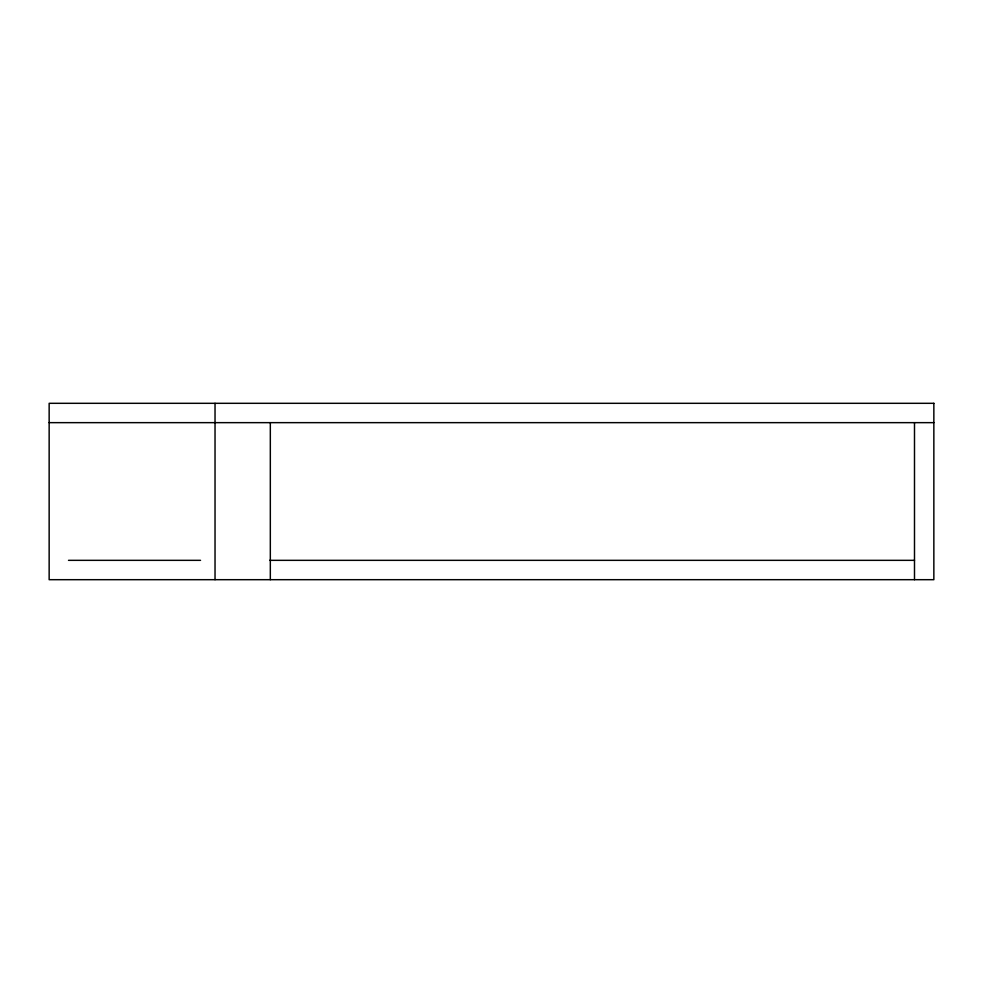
<?xml version="1.0" encoding="UTF-8"?>
<svg xmlns="http://www.w3.org/2000/svg" width="983" height="983" viewBox="0 0 983 983"><rect width="100%" height="100%" fill="white"/><g stroke="black" fill="none" stroke-linecap="round" stroke-linejoin="round"><path stroke-width="1.47" d="M49.15 422.653L933.85 422.653M68.503 560.335L200.544 560.335M269.637 560.335L914.497 560.335M914.497 422.653L914.497 579.687M270.325 422.665L270.325 579.687M215.031 403.313L215.031 579.687M933.85 403.313L49.15 403.313L49.15 579.687L933.85 579.687L933.85 403.313"/></g></svg>
